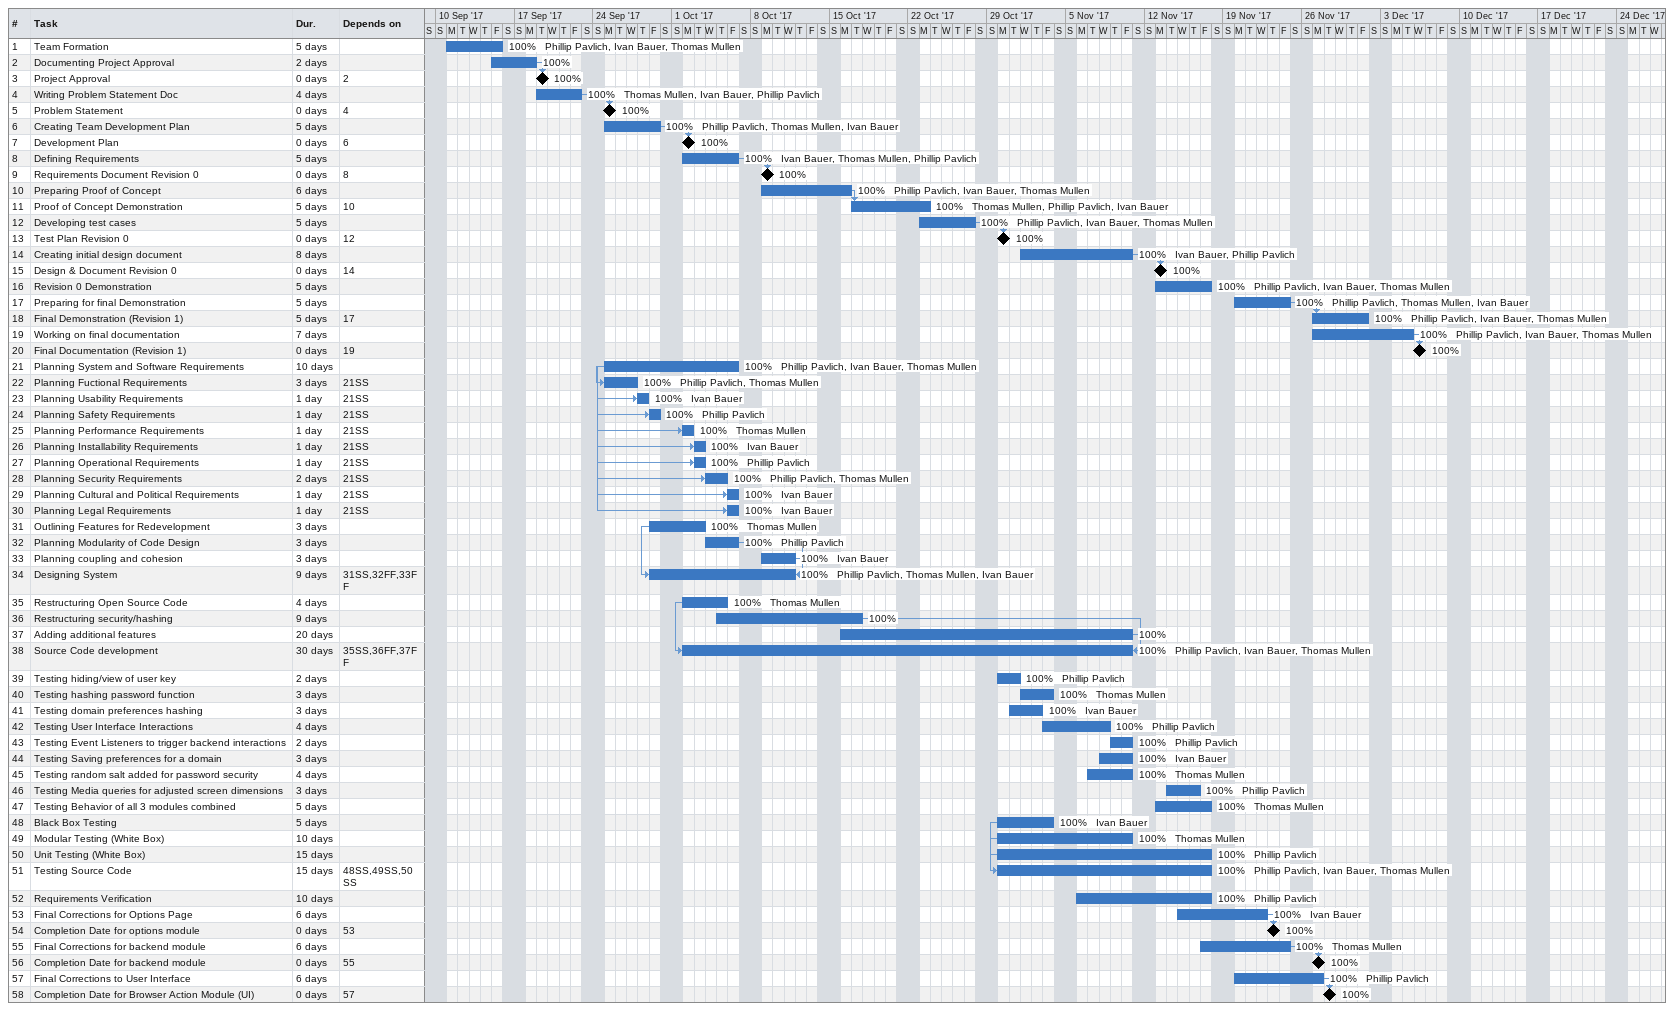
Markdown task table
| ID | Task | Duration | Start | Finish | Predecessors | Resources | % complete |
|---|---|---|---|---|---|---|---|
| 1 | Team Formation | 5d | 2017-09-11 | 2017-09-15 |  | Phillip Pavlich, Ivan Bauer, Thomas Mullen | 100 |
| 2 | Documenting Project Approval | 2d | 2017-09-15 | 2017-09-18 |  |  | 100 |
| 3 | Project Approval | 0d | 2017-09-19 | 2017-09-19 | 2 |  | 100 |
| 4 | Writing Problem Statement Doc | 4d | 2017-09-19 | 2017-09-22 |  | Thomas Mullen, Ivan Bauer, Phillip Pavlich | 100 |
| 5 | Problem Statement | 0d | 2017-09-25 | 2017-09-25 | 4 |  | 100 |
| 6 | Creating Team Development Plan | 5d | 2017-09-25 | 2017-09-29 |  | Phillip Pavlich, Thomas Mullen, Ivan Bauer | 100 |
| 7 | Development Plan | 0d | 2017-10-02 | 2017-10-02 | 6 |  | 100 |
| 8 | Defining Requirements | 5d | 2017-10-02 | 2017-10-06 |  | Ivan Bauer, Thomas Mullen, Phillip Pavlich | 100 |
| 9 | Requirements Document Revision 0 | 0d | 2017-10-09 | 2017-10-09 | 8 |  | 100 |
| 10 | Preparing Proof of Concept | 6d | 2017-10-09 | 2017-10-16 |  | Phillip Pavlich, Ivan Bauer, Thomas Mullen | 100 |
| 11 | Proof of Concept Demonstration | 5d | 2017-10-17 | 2017-10-23 | 10 | Thomas Mullen, Phillip Pavlich, Ivan Bauer | 100 |
| 12 | Developing test cases | 5d | 2017-10-23 | 2017-10-27 |  | Phillip Pavlich, Ivan Bauer, Thomas Mullen | 100 |
| 13 | Test Plan Revision 0 | 0d | 2017-10-30 | 2017-10-30 | 12 |  | 100 |
| 14 | Creating initial design document | 8d | 2017-11-01 | 2017-11-10 |  | Ivan Bauer, Phillip Pavlich | 100 |
| 15 | Design & Document Revision 0 | 0d | 2017-11-13 | 2017-11-13 | 14 |  | 100 |
| 16 | Revision 0 Demonstration | 5d | 2017-11-13 | 2017-11-17 |  | Phillip Pavlich, Ivan Bauer, Thomas Mullen | 100 |
| 17 | Preparing for final Demonstration | 5d | 2017-11-20 | 2017-11-24 |  | Phillip Pavlich, Thomas Mullen, Ivan Bauer | 100 |
| 18 | Final Demonstration (Revision 1) | 5d | 2017-11-27 | 2017-12-01 | 17 | Phillip Pavlich, Ivan Bauer, Thomas Mullen | 100 |
| 19 | Working on final documentation | 7d | 2017-11-27 | 2017-12-05 |  | Phillip Pavlich, Ivan Bauer, Thomas Mullen | 100 |
| 20 | Final Documentation (Revision 1) | 0d | 2017-12-06 | 2017-12-06 | 19 |  | 100 |
| 21 | Planning System and Software Requirements | 10d | 2017-09-25 | 2017-10-06 |  | Phillip Pavlich, Ivan Bauer, Thomas Mullen | 100 |
| 22 | Planning Fuctional Requirements | 3d | 2017-09-25 | 2017-09-27 | 21SS | Phillip Pavlich, Thomas Mullen | 100 |
| 23 | Planning Usability Requirements | 1d | 2017-09-28 | 2017-09-28 | 21SS | Ivan Bauer | 100 |
| 24 | Planning Safety Requirements | 1d | 2017-09-29 | 2017-09-29 | 21SS | Phillip Pavlich | 100 |
| 25 | Planning Performance Requirements | 1d | 2017-10-02 | 2017-10-02 | 21SS | Thomas Mullen | 100 |
| 26 | Planning Installability Requirements | 1d | 2017-10-03 | 2017-10-03 | 21SS | Ivan Bauer | 100 |
| 27 | Planning Operational Requirements | 1d | 2017-10-03 | 2017-10-03 | 21SS | Phillip Pavlich | 100 |
| 28 | Planning Security Requirements | 2d | 2017-10-04 | 2017-10-05 | 21SS | Phillip Pavlich, Thomas Mullen | 100 |
| 29 | Planning Cultural and Political Requirements | 1d | 2017-10-06 | 2017-10-06 | 21SS | Ivan Bauer | 100 |
| 30 | Planning Legal Requirements | 1d | 2017-10-06 | 2017-10-06 | 21SS | Ivan Bauer | 100 |
| 31 | Outlining Features for Redevelopment | 3d | 2017-09-29 | 2017-10-03 |  | Thomas Mullen | 100 |
| 32 | Planning Modularity of Code Design | 3d | 2017-10-04 | 2017-10-06 |  | Phillip Pavlich | 100 |
| 33 | Planning coupling and cohesion | 3d | 2017-10-09 | 2017-10-11 |  | Ivan Bauer | 100 |
| 34 | Designing System | 9d | 2017-09-29 | 2017-10-11 | 31SS, 32FF, 33FF | Phillip Pavlich, Thomas Mullen, Ivan Bauer | 100 |
| 35 | Restructuring Open Source Code | 4d | 2017-10-02 | 2017-10-05 |  | Thomas Mullen | 100 |
| 36 | Restructuring security/hashing | 9d | 2017-10-05 | 2017-10-17 |  |  | 100 |
| 37 | Adding additional features | 20d | 2017-10-16 | 2017-11-10 |  |  | 100 |
| 38 | Source Code development | 30d | 2017-10-02 | 2017-11-10 | 35SS, 36FF, 37FF | Phillip Pavlich, Ivan Bauer, Thomas Mullen | 100 |
| 39 | Testing hiding/view of user key | 2d | 2017-10-30 | 2017-10-31 |  | Phillip Pavlich | 100 |
| 40 | Testing hashing password function | 3d | 2017-11-01 | 2017-11-03 |  | Thomas Mullen | 100 |
| 41 | Testing domain preferences hashing | 3d | 2017-10-31 | 2017-11-02 |  | Ivan Bauer | 100 |
| 42 | Testing User Interface Interactions | 4d | 2017-11-03 | 2017-11-08 |  | Phillip Pavlich | 100 |
| 43 | Testing Event Listeners to trigger backend interactions | 2d | 2017-11-09 | 2017-11-10 |  | Phillip Pavlich | 100 |
| 44 | Testing Saving preferences for a domain | 3d | 2017-11-08 | 2017-11-10 |  | Ivan Bauer | 100 |
| 45 | Testing random salt added for password security | 4d | 2017-11-07 | 2017-11-10 |  | Thomas Mullen | 100 |
| 46 | Testing Media queries for adjusted screen dimensions | 3d | 2017-11-14 | 2017-11-16 |  | Phillip Pavlich | 100 |
| 47 | Testing Behavior of all 3 modules combined | 5d | 2017-11-13 | 2017-11-17 |  | Thomas Mullen | 100 |
| 48 | Black Box Testing | 5d | 2017-10-30 | 2017-11-03 |  | Ivan Bauer | 100 |
| 49 | Modular Testing (White Box) | 10d | 2017-10-30 | 2017-11-10 |  | Thomas Mullen | 100 |
| 50 | Unit Testing (White Box) | 15d | 2017-10-30 | 2017-11-17 |  | Phillip Pavlich | 100 |
| 51 | Testing Source Code | 15d | 2017-10-30 | 2017-11-17 | 48SS, 49SS, 50SS | Phillip Pavlich, Ivan Bauer, Thomas Mullen | 100 |
| 52 | Requirements Verification | 10d | 2017-11-06 | 2017-11-17 |  | Phillip Pavlich | 100 |
| 53 | Final Corrections for Options Page | 6d | 2017-11-15 | 2017-11-22 |  | Ivan Bauer | 100 |
| 54 | Completion Date for options module | 0d | 2017-11-23 | 2017-11-23 | 53 |  | 100 |
| 55 | Final Corrections for backend module | 6d | 2017-11-17 | 2017-11-24 |  | Thomas Mullen | 100 |
| 56 | Completion Date for backend module | 0d | 2017-11-27 | 2017-11-27 | 55 |  | 100 |
| 57 | Final Corrections to User Interface | 6d | 2017-11-20 | 2017-11-27 |  | Phillip Pavlich | 100 |
| 58 | Completion Date for Browser Action Module (UI) | 0d | 2017-11-28 | 2017-11-28 | 57 |  | 100 |
